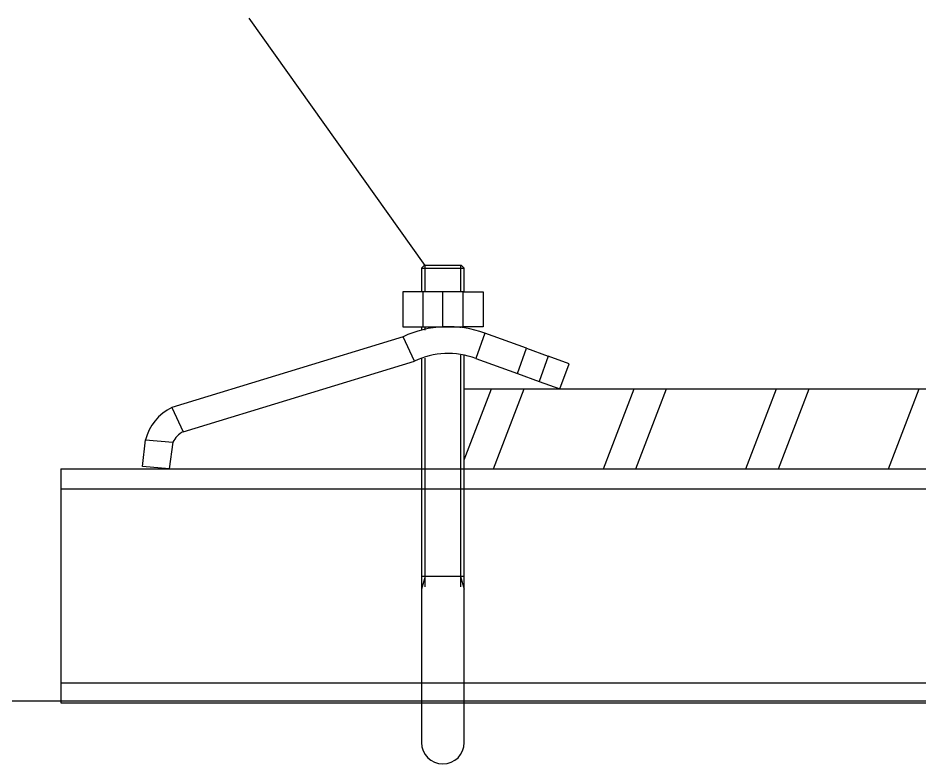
# Model space of a CAD drawing. Extents: x 27938 to 650306, y -92720 to 1524912.
# Drawn here: x 298892 to 300501, y 810503 to 811834 of the extents above; entities that cross this region are included whole.
import ezdxf

# ---------------------------------------------------------------- set-up
doc = ezdxf.new("R2010")
doc.units = 0
doc.header["$LTSCALE"] = 1000
doc.header["$MEASUREMENT"] = 0
doc.layers.add('walraven', color=7, linetype='Continuous')
doc.styles.get("Standard").update_dxf_attribs({"font": 'gbenor.shx', "bigfont": 'gbcbig.shx'})
doc.dimstyles.get("Standard").update_dxf_attribs({"dimtxt": 0.18, "dimasz": 0.18, "dimexe": 0.18, "dimexo": 0.0625, "dimgap": 0.09, "dimtad": 0, "dimtih": 1, "dimtoh": 1, "dimdec": 4, "dimzin": 0, "dimdsep": 46, "dimtxsty": 'Standard', "dimcen": 0.09, "dimadec": 0, "dimazin": 0, "dimtfac": 1, "dimtdec": 4, "dimtofl": 0, "dimtmove": 0, "dimatfit": 3, "dimfxl": 1, "dimtolj": 1, "dimtzin": 0, "dimarcsym": 0})

msp = doc.modelspace()

# ---------------------------------------------------------------- linework, layer by layer
for p, q in [((299688, 811172.4), (301911.1, 811172.4)), ((299688, 811045.7), (299736.8, 811172.4)), ((299739.9, 811029.9), (299794.7, 811172.4)), ((299936.3, 811029.9), (299991.1, 811172.4)), ((299994.2, 811029.9), (300049, 811172.4)), ((300190.6, 811029.9), (300245.4, 811172.4)), ((300248.5, 811029.9), (300303.3, 811172.4)), ((300444.9, 811029.9), (300499.7, 811172.4))]:
    msp.add_line(p, q)
at = {"linetype": 'Continuous'}
for p, q in [((298967.8, 811029.9), (302649.7, 811029.9)), ((298967.8, 810994.2), (302649.7, 810994.2)), ((298967.8, 810648.1), (302649.7, 810648.1)), ((298967.8, 810612.5), (302649.7, 810612.5))]:
    msp.add_line(p, q, dxfattribs=at)
at = {"color": 7}
for p, q in [((298967.8, 811029.9), (298967.8, 810612.5)), ((299688, 811029.9), (301911.1, 811029.9))]:
    msp.add_line(p, q, dxfattribs=at)
at = {"color": 2}
msp.add_line((291494.7, 810616.3), (303887.4, 810616.3), dxfattribs=at)
at = {"layer": 'walraven', "color": 7, "linetype": 'Continuous'}
for p, q in [((299616.3, 811392.8), (299611.6, 811388.1)), ((299611.6, 811388.1), (299611.6, 811345.6)), ((299683.3, 811392.8), (299616.3, 811392.8)), ((299688, 811388.1), (299683.3, 811392.8)), ((299688, 811345.6), (299688, 811388.1)), ((299613.9, 811345.6), (299578.1, 811345.6)), ((299578.1, 811345.6), (299578.1, 811283.4)), ((299613.9, 811345.6), (299613.9, 811283.4)), ((299685.7, 811345.6), (299613.9, 811345.6)), ((299685.7, 811283.4), (299685.7, 811345.6)), ((299685.7, 811345.6), (299721.6, 811345.6)), ((299721.6, 811345.6), (299721.6, 811283.4)), ((299578.1, 811283.4), (299613.9, 811283.4)), ((299611.6, 811283.4), (299611.6, 811277.3)), ((299613.9, 811283.4), (299685.7, 811283.4)), ((299618.2, 811277.3), (299618.2, 811283.4)), ((299681.4, 811281.3), (299681.4, 811283.4)), ((299721.6, 811283.4), (299685.7, 811283.4)), ((299688, 811283.4), (299688, 811281.3)), ((299799.1, 811244.9), (299724.9, 811271.9)), ((299578.7, 811265.5), (299166.2, 811139.4)), ((299799.1, 811244.9), (299837.9, 811230.8)), ((299186.4, 811096.1), (299598.9, 811222.2)), ((299611.6, 811227.4), (299611.6, 810589.8)), ((299618.2, 810819.3), (299618.2, 811227.4)), ((299681.4, 811232.8), (299681.4, 810819.3)), ((299688, 810589.8), (299688, 811232.8)), ((299708.5, 811227), (299782.7, 811200)), ((299874.9, 811217.3), (299837.9, 811230.8)), ((299858.6, 811172.4), (299874.9, 811217.3)), ((299782.7, 811200), (299821.6, 811185.8)), ((299821.6, 811185.8), (299858.6, 811172.4)), ((299113.8, 811034), (299118.9, 811081.6)), ((299167.8, 811077.3), (299161.4, 811029.9)), ((299161.4, 811029.9), (299113.8, 811034)), ((299688, 810838.1), (299611.6, 810838.1)), ((299618.2, 810838.1), (299611.6, 810815.2)), ((299681.4, 810838.1), (299688, 810815.2)), ((299611.6, 810608.6), (299611.6, 810541.7)), ((299688, 810541.7), (299688, 810608.6))]:
    msp.add_line(p, q, dxfattribs=at)
at = {"layer": 'walraven', "color": 1, "linetype": 'Continuous'}
for p, q in [((299611.6, 811388.1), (299649.8, 811388.1)), ((299618.2, 811345.6), (299618.2, 811392.8)), ((299649.8, 811388.1), (299688, 811388.1)), ((299681.4, 811392.8), (299681.4, 811345.6)), ((299724.9, 811271.9), (299708.5, 811227)), ((299598.9, 811222.2), (299578.7, 811265.5)), ((299782.7, 811200), (299799.1, 811244.9)), ((299837.9, 811230.8), (299821.6, 811185.8)), ((299166.2, 811139.4), (299186.4, 811096.1)), ((299118.9, 811081.6), (299167.8, 811077.3))]:
    msp.add_line(p, q, dxfattribs=at)
at = {"layer": 'walraven', "color": 3, "linetype": 'Continuous'}
msp.add_line((299649.8, 811283.4), (299649.8, 811345.6), dxfattribs=at)
at = {"layer": 'walraven', "color": 7, "linetype": 'Continuous'}
for centre, radius, start, end in [((299659.5, 811092.2), 191.2, 70, 115), ((299659.5, 811092.2), 143.4, 70, 115), ((299202.6, 811061.4), 86, 115, 166.4696), ((299202.6, 811061.4), 86, 115, 166.4696), ((299202.6, 811061.4), 38.2, 115, 155.5035), ((299649.8, 810541.7), 38.2, 180, 0)]:
    msp.add_arc(centre, radius, start, end, dxfattribs=at)

# ---------------------------------------------------------------- leaders
at = {"color": 7}
msp.add_leader([(299618.2, 811392.8), (299304.2, 811834)], dimstyle='Standard', override={"dimgap": 100, "dimtad": 0}, dxfattribs=at)

doc.saveas('drawing.dxf')
